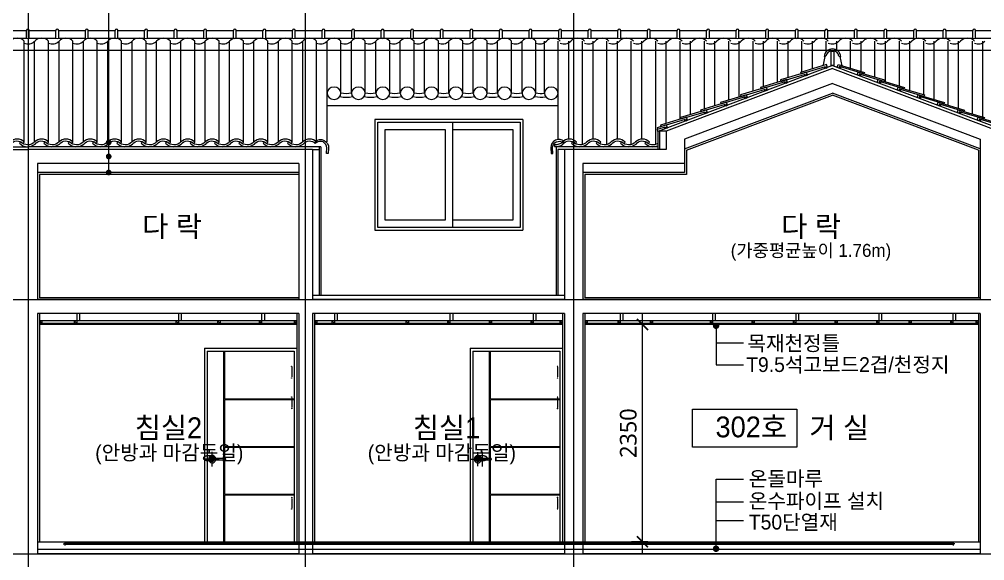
# Model space of a CAD drawing. Extents: x 11416736 to 11582377, y -14295679 to -14163266.
# Drawn here: x 11461668 to 11472114, y -14250826 to -14244967 of the extents above; entities that cross this region are included whole.
import ezdxf
from ezdxf.enums import TextEntityAlignment as Align

# ---------------------------------------------------------------- set-up
doc = ezdxf.new("R2010")
doc.units = 0
doc.header["$LTSCALE"] = 50
doc.header["$MEASUREMENT"] = 0
doc.layers.get('0').update_dxf_attribs({"linetype": 'CONTINUOUS'})
doc.layers.get('DEFPOINTS').update_dxf_attribs({"linetype": 'CONTINUOUS'})
for name, color, linetype in [('! 03 중간선_02', 145, 'CONTINUOUS'), ('! 04 가는선_01', 253, 'CONTINUOUS'), ('! 05 가는선_02', 252, 'CONTINUOUS'), ('! 06 중심선', 11, 'CONTINUOUS'), ('! 12 지시선_안내선', 252, 'CONTINUOUS'), ('! 16 HAT', 251, 'CONTINUOUS'), ('! 22 text 진한선', 7, 'CONTINUOUS'), ('! 24 치수선', 1, 'CONTINUOUS'), ('- 02 내력벽', 2, 'CONTINUOUS'), ('- 04 마감선 01', 125, 'CONTINUOUS'), ('- 08 목재', 44, 'CONTINUOUS'), ('- 09 돌', 85, 'CONTINUOUS'), ('- 10 단열재', 251, 'CONTINUOUS'), ('6', 6, 'CONTINUOUS'), ('el', 9, 'CONTINUOUS')]:
    doc.layers.add(name, color=color, linetype=linetype)
doc.styles.add('굴림', font='Gulim.ttf')
doc.styles.add('맑은 고딕', font='malgun.ttf')
doc.dimstyles.new('120-sub', dxfattribs={"dimscale": 120, "dimtxt": 1.5, "dimasz": 1, "dimexe": 1, "dimexo": 0.625, "dimgap": 0.5, "dimtad": 1, "dimdec": 0, "dimtxsty": '맑은 고딕', "dimblk": 'ARCHTICK', "dimcen": 2.5, "dimdle": 1, "dimclrt": 7, "dimadec": 0, "dimazin": 0, "dimtfac": 1, "dimtdec": 0, "dimtix": 1, "dimtmove": 2, "dimatfit": 3, "dimldrblk": 'DOT', "dimfxl": 0, "dimarcsym": 0})

# ---------------------------------------------------------------- blocks, each defined once
blk = doc.blocks.new('_ARCHTICK')
at = {"color": 0, "linetype": 'ByBlock', "const_width": 0.15}
blk.add_lwpolyline([(-0.5, -0.5), (0.5, 0.5)], dxfattribs=at)
blk = doc.blocks.new('*D96')
at = {"layer": '! 24 치수선', "color": 0, "lineweight": -2}
for p, q in [((11468411, -14250741), (11468411, -14248151)), ((11468470, -14248271), (11468291, -14248271)), ((11468470, -14250621), (11468291, -14250621))]:
    blk.add_line(p, q, dxfattribs=at)
at = {"layer": 'DEFPOINTS', "color": 0}
for p in [(11468411, -14248271), (11468545, -14248271), (11468545, -14250621)]:
    blk.add_point(p, dxfattribs=at)
at = {"layer": '! 24 치수선', "color": 0, "linetype": 'ByBlock', "lineweight": -2, "xscale": 120, "yscale": 120, "zscale": 120}
for p, rotation in [((11468411, -14248271), 90), ((11468411, -14250621), 270)]:
    blk.add_blockref('_ARCHTICK', p, dxfattribs=dict(at, rotation=rotation))
at = {"layer": '! 24 치수선', "color": 7, "ltscale": 30, "insert": (11468258, -14249446), "char_height": 180, "attachment_point": 5, "rotation": 90, "style": '맑은 고딕'}
blk.add_mtext('2350', dxfattribs=at)
blk = doc.blocks.new('_Dot')
at = {"color": 0, "linetype": 'ByBlock', "lineweight": -2}
blk.add_line((-0.5, 0), (-1, 0), dxfattribs=at)
at = {"color": 0, "linetype": 'ByBlock', "const_width": 0.5}
blk.add_lwpolyline([(-0.25, 0, 1), (0.25, 0, 1)], format="xyb", close=True, dxfattribs=at)

msp = doc.modelspace()

# ---------------------------------------------------------------- linework, layer by layer
at = {"layer": '! 03 중간선_02'}
for p, q in [((11464998.4, -14245899.4), (11467499.4, -14245899.4)), ((11465516.7, -14246051), (11465516.7, -14247251)), ((11467116.7, -14246051), (11465516.7, -14246051)), ((11467116.7, -14246051), (11467116.7, -14247251)), ((11465516.7, -14247251), (11467116.7, -14247251))]:
    msp.add_line(p, q, dxfattribs=at)
for centre, radius, start, end in [((11465205.3, -14245548.4), 262.5, 255.06598, 284.93402), ((11465205.3, -14245548.4), 221.9, 255.11552, 284.88448), ((11465468.9, -14245548.4), 262.5, 255.06598, 284.93402), ((11465468.9, -14245548.4), 221.9, 255.11552, 284.88448), ((11465732.6, -14245548.4), 262.5, 255.06598, 284.93402), ((11465732.6, -14245548.4), 221.9, 255.11552, 284.88448), ((11465996.2, -14245548.4), 262.5, 255.06598, 284.93402), ((11465996.2, -14245548.4), 221.9, 255.11552, 284.88448), ((11466259.9, -14245548.4), 262.5, 255.06598, 284.93402), ((11466259.9, -14245548.4), 221.9, 255.11552, 284.88448), ((11466523.6, -14245548.4), 262.5, 255.06598, 284.93402), ((11466523.6, -14245548.4), 221.9, 255.11552, 284.88448), ((11466787.2, -14245548.4), 262.5, 255.06598, 284.93402), ((11466787.2, -14245548.4), 221.9, 255.11552, 284.88448), ((11467050.9, -14245548.4), 262.5, 255.06598, 284.93402), ((11467050.9, -14245548.4), 221.9, 255.11552, 284.88448), ((11467314.5, -14245548.4), 262.5, 255.06598, 280.71774), ((11467314.5, -14245548.4), 221.9, 255.11552, 279.03334)]:
    msp.add_arc(centre, radius, start, end, dxfattribs=at)
at = {"layer": '! 03 중간선_02', "extrusion": (0, 0, -1)}
for centre in [(11465073.4, -14245767.4), (11465337.1, -14245767.4), (11465600.8, -14245767.4), (11465864.4, -14245767.4), (11466128.1, -14245767.4), (11466391.7, -14245767.4), (11466655.4, -14245767.4), (11466919.1, -14245767.4), (11467182.7, -14245767.4), (11467424.4, -14245767.4)]:
    msp.add_ellipse(centre, major_axis=(-75, 0), ratio=0.8918919, dxfattribs=at)
at = {"layer": '! 04 가는선_01'}
for p, q in [((11466356.7, -14246081), (11466356.7, -14247221)), ((11465626.7, -14247141), (11465626.7, -14246161)), ((11466276.7, -14246161), (11466276.7, -14247141))]:
    msp.add_line(p, q, dxfattribs=at)
msp.add_lwpolyline([(11467086.7, -14246081), (11467086.7, -14247221), (11465546.7, -14247221), (11465546.7, -14246081)], close=True, dxfattribs=at)
for points in [[(11465626.7, -14246161), (11466276.7, -14246161)], [(11466356.7, -14246161), (11467006.7, -14246161), (11467006.7, -14247141), (11466356.7, -14247141)], [(11466276.7, -14247141), (11465626.7, -14247141)]]:
    msp.add_lwpolyline(points, dxfattribs=at)
at = {"layer": '! 05 가는선_02'}
for p, q in [((11462293.5, -14248231), (11462293.5, -14248151)), ((11462323.5, -14248231), (11462323.5, -14248151)), ((11463393.5, -14248231), (11463393.5, -14248151)), ((11463423.5, -14248231), (11463423.5, -14248151)), ((11464293.5, -14248231), (11464293.5, -14248151)), ((11464323.5, -14248231), (11464323.5, -14248151)), ((11465081.7, -14248231), (11465081.7, -14248151)), ((11465111.7, -14248231), (11465111.7, -14248151)), ((11466331.7, -14248231), (11466331.7, -14248151)), ((11466361.7, -14248231), (11466361.7, -14248151)), ((11467231.7, -14248231), (11467231.7, -14248151)), ((11467261.7, -14248231), (11467261.7, -14248151)), ((11468172.8, -14248231), (11468172.8, -14248151)), ((11468202.8, -14248231), (11468202.8, -14248151)), ((11469172.8, -14248231), (11469172.8, -14248151)), ((11469202.8, -14248231), (11469202.8, -14248151)), ((11470072.8, -14248231), (11470072.8, -14248151)), ((11470102.8, -14248231), (11470102.8, -14248151)), ((11470972.8, -14248231), (11470972.8, -14248151)), ((11471002.8, -14248231), (11471002.8, -14248151)), ((11471772.8, -14248231), (11471772.8, -14248151)), ((11471802.8, -14248231), (11471802.8, -14248151)), ((11464671.7, -14248231), (11461886.7, -14248231)), ((11467546.7, -14248231), (11464861.7, -14248231)), ((11472046.7, -14248231), (11467786.7, -14248231))]:
    msp.add_line(p, q, dxfattribs=at)
at = {"layer": '! 05 가는선_02', "color": 8}
for p, q in [((11463671.7, -14248527), (11463671.7, -14250621)), ((11463671.7, -14248527), (11464671.7, -14248527)), ((11463701.7, -14248557), (11463701.7, -14250621)), ((11463701.7, -14248557), (11464641.7, -14248557)), ((11463881.7, -14250621), (11463881.7, -14248557)), ((11463891.7, -14249073), (11463891.7, -14248557)), ((11464641.7, -14248557), (11464641.7, -14250621)), ((11464671.7, -14248527), (11464671.7, -14250621)), ((11466546.7, -14248527), (11466546.7, -14250621)), ((11466546.7, -14248527), (11467546.7, -14248527)), ((11466576.7, -14248557), (11466576.7, -14250621)), ((11466576.7, -14248557), (11467516.7, -14248557)), ((11466756.7, -14250621), (11466756.7, -14248557)), ((11466766.7, -14249073), (11466766.7, -14248557)), ((11467516.7, -14248557), (11467516.7, -14250621)), ((11467546.7, -14248527), (11467546.7, -14250621)), ((11464616.6, -14248731.9), (11464616.6, -14248837.6)), ((11467491.6, -14248731.9), (11467491.6, -14248837.6)), ((11463891.7, -14249073), (11464641.7, -14249073)), ((11463891.7, -14249083), (11464641.7, -14249083)), ((11463891.7, -14249589), (11463891.7, -14249083)), ((11464616.6, -14249063.3), (11464616.6, -14249169)), ((11466766.7, -14249073), (11467516.7, -14249073)), ((11466766.7, -14249083), (11467516.7, -14249083)), ((11466766.7, -14249589), (11466766.7, -14249083)), ((11467491.6, -14249063.3), (11467491.6, -14249169)), ((11463755, -14249807), (11463755, -14249647)), ((11463755, -14249802), (11463755, -14249652)), ((11463891.7, -14249589), (11464641.7, -14249589)), ((11463891.7, -14249599), (11464641.7, -14249599)), ((11463891.7, -14250105), (11463891.7, -14249599)), ((11466630, -14249802), (11466630, -14249652)), ((11466680, -14249807), (11466680, -14249647)), ((11466766.7, -14249589), (11467516.7, -14249589)), ((11466766.7, -14249599), (11467516.7, -14249599)), ((11466766.7, -14250105), (11466766.7, -14249599)), ((11463815, -14249727), (11463675, -14249727)), ((11463680, -14249727), (11463830, -14249727)), ((11463739.7, -14249723), (11463739.7, -14249731)), ((11463744.7, -14249718), (11463895.3, -14249718)), ((11463744.7, -14249736), (11463895.3, -14249736)), ((11463900.3, -14249723), (11463900.3, -14249731)), ((11466555, -14249727), (11466705, -14249727)), ((11466740, -14249727), (11466600, -14249727)), ((11466614.7, -14249723), (11466614.7, -14249731)), ((11466619.7, -14249718), (11466770.3, -14249718)), ((11466619.7, -14249736), (11466770.3, -14249736)), ((11466775.3, -14249723), (11466775.3, -14249731)), ((11463891.7, -14250105), (11464641.7, -14250105)), ((11463891.7, -14250115), (11464641.7, -14250115)), ((11463891.7, -14250621), (11463891.7, -14250115)), ((11464616.6, -14250152), (11464616.6, -14250257.7)), ((11466766.7, -14250105), (11467516.7, -14250105)), ((11466766.7, -14250115), (11467516.7, -14250115)), ((11466766.7, -14250621), (11466766.7, -14250115)), ((11467491.6, -14250152), (11467491.6, -14250257.7)), ((11463671.7, -14250621), (11463701.7, -14250621)), ((11463701.7, -14250621), (11464641.7, -14250621)), ((11464641.7, -14250621), (11464671.7, -14250621)), ((11466546.7, -14250621), (11466576.7, -14250621)), ((11466576.7, -14250621), (11467516.7, -14250621)), ((11467516.7, -14250621), (11467546.7, -14250621))]:
    msp.add_line(p, q, dxfattribs=at)
for centre in [(11464616.6, -14248721.9), (11467491.6, -14248721.9), (11464616.6, -14248847.6), (11467491.6, -14248847.6), (11464616.6, -14249053.3), (11467491.6, -14249053.3), (11464616.6, -14249179), (11467491.6, -14249179), (11464616.6, -14250142), (11467491.6, -14250142), (11464616.6, -14250267.7), (11467491.6, -14250267.7)]:
    msp.add_circle(centre, 2, dxfattribs=at)
for centre, radius, start, end in [((11463755, -14249727), 40, 13.00288, 346.99712), ((11463755, -14249727), 25, 21.1002, 338.8998), ((11463744.7, -14249723), 5, 90, 180), ((11463744.7, -14249731), 5, 180, 270), ((11463895.3, -14249723), 5, 0, 90), ((11463895.3, -14249731), 5, 270, 0), ((11466630, -14249727), 40, 13.00288, 346.99712), ((11466630, -14249727), 25, 21.1002, 338.8998), ((11466619.7, -14249723), 5, 90, 180), ((11466619.7, -14249731), 5, 180, 270), ((11466770.3, -14249723), 5, 0, 90), ((11466770.3, -14249731), 5, 270, 0)]:
    msp.add_arc(centre, radius, start, end, dxfattribs=at)
at = {"layer": '! 06 중심선'}
for p, q in [((11461766.7, -14258421), (11461766.7, -14243813.7)), ((11464766.7, -14258421), (11464766.7, -14243813.7)), ((11467666.7, -14258421), (11467666.7, -14243813.7)), ((11445199.1, -14245301), (11477893.4, -14245301)), ((11445199.1, -14248001), (11477893.4, -14248001)), ((11445199.1, -14248001), (11477893.4, -14248001)), ((11445199.1, -14250751), (11477893.4, -14250751))]:
    msp.add_line(p, q, dxfattribs=at)
at = {"layer": '! 12 지시선_안내선'}
for p, q in [((11469207.4, -14248283.8), (11469207.4, -14248708.3)), ((11469207.4, -14248468.6), (11469505.6, -14248468.6)), ((11469207.4, -14248708.3), (11469505.6, -14248708.3)), ((11469207.4, -14250696.6), (11469207.4, -14249942.5)), ((11469207.4, -14249942.5), (11469505.6, -14249942.5)), ((11469207.4, -14250187.3), (11469505.6, -14250187.3)), ((11469207.4, -14250391.3), (11469505.6, -14250391.3))]:
    msp.add_line(p, q, dxfattribs=at)
msp.add_lwpolyline([(11462635.6, -14246638.4), (11462635.6, -14243242.3)], dxfattribs=at)
at = {"layer": '! 12 지시선_안내선', "const_width": 35}
for points in [[(11462622.1, -14246300.1, 1), (11462649.1, -14246300.1, 1)], [(11462622.1, -14246451.6, 1), (11462649.1, -14246451.6, 1)], [(11462622.1, -14246624.9, 1), (11462649.1, -14246624.9, 1)], [(11469189.9, -14248283.8, 1), (11469224.9, -14248283.8, 1)], [(11469189.9, -14250696.6, -1), (11469224.9, -14250696.6, -1)]]:
    msp.add_lwpolyline(points, format="xyb", close=True, dxfattribs=at)
at = {"layer": '! 16 HAT'}
for p, q in [((11462143.9, -14250643.5), (11462178.9, -14250643.5)), ((11462161.4, -14250626), (11462161.4, -14250661)), ((11462161.4, -14250636), (11471772, -14250636)), ((11471772, -14250651), (11462161.4, -14250651)), ((11471789.5, -14250643.5), (11471754.5, -14250643.5)), ((11471772, -14250626), (11471772, -14250661))]:
    msp.add_line(p, q, dxfattribs=at)
for centre in [(11462161.4, -14250643.5), (11471772, -14250643.5)]:
    msp.add_circle(centre, 7.5, dxfattribs=at)
at = {"layer": '- 02 내력벽'}
for p, q in [((11470466.7, -14245501), (11468666.7, -14246179.1)), ((11470466.7, -14245501), (11472266.7, -14246179.1)), ((11470466.7, -14245661.3), (11468866.7, -14246264.1)), ((11470466.7, -14245661.3), (11472066.7, -14246264.1)), ((11472066.7, -14246264.1), (11472066.7, -14248001)), ((11458691.7, -14246376.2), (11461766.7, -14246376.2)), ((11464841.7, -14246376.2), (11461766.7, -14246376.2)), ((11464841.7, -14246376.2), (11464841.7, -14248001)), ((11467566.7, -14246376.2), (11467566.7, -14248001)), ((11468666.7, -14246376.2), (11467566.7, -14246376.2)), ((11461866.7, -14246526.2), (11461866.7, -14248001)), ((11464691.7, -14246526.2), (11461866.7, -14246526.2)), ((11464691.7, -14246526.2), (11464691.7, -14248001)), ((11467766.7, -14246526.2), (11467766.7, -14248001)), ((11468866.7, -14246526.2), (11467766.7, -14246526.2)), ((11464691.7, -14248001), (11461866.7, -14248001)), ((11467566.7, -14248001), (11464841.7, -14248001)), ((11472066.7, -14248001), (11467766.7, -14248001)), ((11464691.7, -14248151), (11461866.7, -14248151)), ((11461866.7, -14248151), (11461866.7, -14250751)), ((11464691.7, -14248151), (11464691.7, -14250751)), ((11467566.7, -14248151), (11464841.7, -14248151)), ((11464841.7, -14248151), (11464841.7, -14250751)), ((11467566.7, -14248151), (11467566.7, -14250751)), ((11472066.7, -14248151), (11467766.7, -14248151)), ((11467766.7, -14248151), (11467766.7, -14250751)), ((11472066.7, -14248151), (11472066.7, -14250751)), ((11464691.7, -14250751), (11461866.7, -14250751)), ((11467566.7, -14250751), (11464841.7, -14250751)), ((11472066.7, -14250751), (11467766.7, -14250751))]:
    msp.add_line(p, q, dxfattribs=at)
at = {"layer": '- 02 내력벽', "ltscale": 30}
for p, q in [((11468666.7, -14246179.1), (11468666.7, -14246376.2)), ((11468866.7, -14246264.1), (11468866.7, -14246526.2))]:
    msp.add_line(p, q, dxfattribs=at)
at = {"layer": '- 04 마감선 01'}
for p, q in [((11470467.3, -14245468.7), (11468576.7, -14246181)), ((11470466, -14245468.7), (11472356.7, -14246181)), ((11468576.7, -14246181), (11468576.7, -14246376.2)), ((11468596.7, -14246179.1), (11468596.7, -14246376.2)), ((11468666.7, -14246179.1), (11468596.7, -14246179.1)), ((11458601.7, -14246346.2), (11461766.7, -14246346.2)), ((11464931.7, -14246346.2), (11461766.7, -14246346.2)), ((11464911.7, -14246346.2), (11464911.7, -14247951)), ((11464931.7, -14246346.2), (11464931.7, -14247951)), ((11467476.7, -14246346.2), (11467476.7, -14247951)), ((11468576.7, -14246346.2), (11467476.7, -14246346.2)), ((11467496.7, -14246376.2), (11467496.7, -14247951)), ((11468886.7, -14246384.8), (11468886.7, -14246646.2)), ((11472046.7, -14246384.8), (11472046.7, -14247981)), ((11468866.7, -14246526.2), (11468866.7, -14246626.2)), ((11464691.7, -14246626.2), (11461866.7, -14246626.2)), ((11468866.7, -14246626.2), (11467766.7, -14246626.2)), ((11461886.7, -14246646.2), (11461886.7, -14247981)), ((11464691.7, -14246646.2), (11461886.7, -14246646.2)), ((11468886.7, -14246646.2), (11467786.7, -14246646.2)), ((11467786.7, -14246646.2), (11467786.7, -14247981)), ((11464691.7, -14247981), (11461886.7, -14247981)), ((11464841.7, -14247951), (11467566.7, -14247951)), ((11472066.7, -14247981), (11467786.7, -14247981)), ((11461886.7, -14248151), (11461886.7, -14250621)), ((11464671.7, -14248151), (11464671.7, -14250621)), ((11464861.7, -14248151), (11464861.7, -14250621)), ((11467546.7, -14248151), (11467546.7, -14250621)), ((11467786.7, -14248151), (11467786.7, -14250621)), ((11472046.7, -14248151), (11472046.7, -14250621)), ((11464671.7, -14248261), (11461886.7, -14248261)), ((11464671.7, -14248271), (11461886.7, -14248271)), ((11467546.7, -14248261), (11464861.7, -14248261)), ((11467546.7, -14248271), (11464861.7, -14248271)), ((11472046.7, -14248261), (11467786.7, -14248261)), ((11472046.7, -14248271), (11467786.7, -14248271)), ((11461866.7, -14250621), (11472066.7, -14250621))]:
    msp.add_line(p, q, dxfattribs=at)
at = {"layer": '- 04 마감선 01', "ltscale": 30}
for p, q in [((11468866.7, -14246370.9), (11470466.7, -14245768.1)), ((11468886.7, -14246384.8), (11470466.7, -14245789.5)), ((11472066.7, -14246370.9), (11470466.7, -14245768.1)), ((11472046.7, -14246384.8), (11470466.7, -14245789.5)), ((11464841.7, -14246376.2), (11464911.7, -14246376.2)), ((11467566.7, -14246376.2), (11467496.7, -14246376.2)), ((11467566.7, -14246376.2), (11467496.7, -14246376.2))]:
    msp.add_line(p, q, dxfattribs=at)
at = {"layer": '- 08 목재'}
for points in [[(11461886.7, -14248231), (11461886.7, -14248261), (11461916.7, -14248261), (11461916.7, -14248231), (11461886.7, -14248231), (11461916.7, -14248261)], [(11462263.5, -14248231), (11462263.5, -14248261), (11462293.5, -14248261), (11462293.5, -14248231), (11462263.5, -14248231), (11462293.5, -14248261)], [(11463363.5, -14248231), (11463363.5, -14248261), (11463393.5, -14248261), (11463393.5, -14248231), (11463363.5, -14248231), (11463393.5, -14248261)], [(11463813.5, -14248231), (11463813.5, -14248261), (11463843.5, -14248261), (11463843.5, -14248231), (11463813.5, -14248231), (11463843.5, -14248261)], [(11464263.5, -14248231), (11464263.5, -14248261), (11464293.5, -14248261), (11464293.5, -14248231), (11464263.5, -14248231), (11464293.5, -14248261)], [(11464641.7, -14248231), (11464641.7, -14248261), (11464671.7, -14248261), (11464671.7, -14248231), (11464641.7, -14248231), (11464671.7, -14248261)], [(11464861.7, -14248231), (11464861.7, -14248261), (11464891.7, -14248261), (11464891.7, -14248231), (11464861.7, -14248231), (11464891.7, -14248261)], [(11465051.7, -14248231), (11465051.7, -14248261), (11465081.7, -14248261), (11465081.7, -14248231), (11465051.7, -14248231), (11465081.7, -14248261)], [(11465851.7, -14248231), (11465851.7, -14248261), (11465881.7, -14248261), (11465881.7, -14248231), (11465851.7, -14248231), (11465881.7, -14248261)], [(11466301.7, -14248231), (11466301.7, -14248261), (11466331.7, -14248261), (11466331.7, -14248231), (11466301.7, -14248231), (11466331.7, -14248261)], [(11466751.7, -14248231), (11466751.7, -14248261), (11466781.7, -14248261), (11466781.7, -14248231), (11466751.7, -14248231), (11466781.7, -14248261)], [(11467201.7, -14248231), (11467201.7, -14248261), (11467231.7, -14248261), (11467231.7, -14248231), (11467201.7, -14248231), (11467231.7, -14248261)], [(11467516.7, -14248231), (11467516.7, -14248261), (11467546.7, -14248261), (11467546.7, -14248231), (11467516.7, -14248231), (11467546.7, -14248261)], [(11467786.7, -14248231), (11467786.7, -14248261), (11467816.7, -14248261), (11467816.7, -14248231), (11467786.7, -14248231), (11467816.7, -14248261)], [(11468142.8, -14248231), (11468142.8, -14248261), (11468172.8, -14248261), (11468172.8, -14248231), (11468142.8, -14248231), (11468172.8, -14248261)], [(11468492.8, -14248231), (11468492.8, -14248261), (11468522.8, -14248261), (11468522.8, -14248231), (11468492.8, -14248231), (11468522.8, -14248261)], [(11469142.8, -14248231), (11469142.8, -14248261), (11469172.8, -14248261), (11469172.8, -14248231), (11469142.8, -14248231), (11469172.8, -14248261)], [(11469592.8, -14248231), (11469592.8, -14248261), (11469622.8, -14248261), (11469622.8, -14248231), (11469592.8, -14248231), (11469622.8, -14248261)], [(11470042.8, -14248231), (11470042.8, -14248261), (11470072.8, -14248261), (11470072.8, -14248231), (11470042.8, -14248231), (11470072.8, -14248261)], [(11470492.8, -14248231), (11470492.8, -14248261), (11470522.8, -14248261), (11470522.8, -14248231), (11470492.8, -14248231), (11470522.8, -14248261)], [(11470942.8, -14248231), (11470942.8, -14248261), (11470972.8, -14248261), (11470972.8, -14248231), (11470942.8, -14248231), (11470972.8, -14248261)], [(11471292.8, -14248231), (11471292.8, -14248261), (11471322.8, -14248261), (11471322.8, -14248231), (11471292.8, -14248231), (11471322.8, -14248261)], [(11471742.8, -14248231), (11471742.8, -14248261), (11471772.8, -14248261), (11471772.8, -14248231), (11471742.8, -14248231), (11471772.8, -14248261)], [(11472016.7, -14248231), (11472016.7, -14248261), (11472046.7, -14248261), (11472046.7, -14248231), (11472016.7, -14248231), (11472046.7, -14248261)]]:
    msp.add_lwpolyline(points, dxfattribs=at)
at = {"layer": '- 09 돌'}
for p, q in [((11470384.7, -14245368.9), (11470367.6, -14245460.7)), ((11470395.7, -14245365.2), (11470376.3, -14245371.6)), ((11470537.3, -14245365.2), (11470556.6, -14245371.6)), ((11470548.3, -14245368.9), (11470567.1, -14245470.3)), ((11468576.7, -14246181), (11468574, -14246155.9)), ((11467460.1, -14246325.6), (11467458, -14246345.5))]:
    msp.add_line(p, q, dxfattribs=at)
for points in [[(11470481.7, -14245468.7), (11470451.7, -14245468.7), (11470451.7, -14245312.4), (11470481.7, -14245312.4)], [(11470413.9, -14245488.8), (11470403.5, -14245457.4), (11470120.4, -14245541.7), (11470125.6, -14245557.2), (11470391.4, -14245478.1), (11470397.1, -14245495.2)], [(11470519.4, -14245488.8), (11470529.9, -14245457.4), (11470813, -14245541.7), (11470807.8, -14245557.2), (11470542, -14245478.1), (11470536.3, -14245495.2)], [(11470197.6, -14245570.3), (11470187.1, -14245538.9), (11469904.1, -14245623.2), (11469909.2, -14245638.7), (11470175.1, -14245559.6), (11470180.8, -14245576.7)], [(11470735.8, -14245570.3), (11470746.2, -14245538.9), (11471029.3, -14245623.2), (11471024.1, -14245638.7), (11470758.3, -14245559.6), (11470752.6, -14245576.7)], [(11469765, -14245733.3), (11469754.5, -14245701.9), (11469471.4, -14245786.2), (11469476.6, -14245801.7), (11469742.4, -14245722.5), (11469748.1, -14245739.6)], [(11469981.3, -14245651.8), (11469970.8, -14245620.4), (11469687.8, -14245704.7), (11469692.9, -14245720.2), (11469958.7, -14245641.1), (11469964.4, -14245658.1)], [(11470952.1, -14245651.8), (11470962.5, -14245620.4), (11471245.6, -14245704.7), (11471240.4, -14245720.2), (11470974.6, -14245641.1), (11470968.9, -14245658.1)], [(11471168.4, -14245733.3), (11471178.9, -14245701.9), (11471461.9, -14245786.2), (11471456.8, -14245801.7), (11471190.9, -14245722.5), (11471185.2, -14245739.6)], [(11469548.7, -14245814.8), (11469538.2, -14245783.4), (11469255.1, -14245867.7), (11469260.3, -14245883.2), (11469526.1, -14245804), (11469531.8, -14245821.1)], [(11471384.7, -14245814.8), (11471395.2, -14245783.4), (11471678.2, -14245867.7), (11471673.1, -14245883.2), (11471407.2, -14245804), (11471401.6, -14245821.1)], [(11469332.4, -14245896.3), (11469321.9, -14245864.9), (11469038.8, -14245949.1), (11469044, -14245964.7), (11469309.8, -14245885.5), (11469315.5, -14245902.6)], [(11471601, -14245896.3), (11471611.5, -14245864.9), (11471894.6, -14245949.1), (11471889.4, -14245964.7), (11471623.6, -14245885.5), (11471617.9, -14245902.6)], [(11469116, -14245977.8), (11469105.6, -14245946.3), (11468822.5, -14246030.6), (11468827.7, -14246046.2), (11469093.5, -14245967), (11469099.2, -14245984.1)], [(11471817.3, -14245977.8), (11471827.8, -14245946.3), (11472110.9, -14246030.6), (11472105.7, -14246046.2), (11471839.9, -14245967), (11471834.2, -14245984.1)], [(11468683.4, -14246140.7), (11468672.9, -14246109.3), (11468568.8, -14246140.3), (11468574, -14246155.9), (11468660.9, -14246130), (11468666.6, -14246147.1)], [(11468899.7, -14246059.3), (11468889.3, -14246027.8), (11468606.2, -14246112.1), (11468611.4, -14246127.7), (11468877.2, -14246048.5), (11468882.9, -14246065.6)], [(11472033.6, -14246059.3), (11472044.1, -14246027.8), (11472327.2, -14246112.1), (11472322, -14246127.7), (11472056.2, -14246048.5), (11472050.5, -14246065.6)]]:
    msp.add_lwpolyline(points, close=True, dxfattribs=at)
for points in [[(11470377, -14245482.4), (11470383, -14245500.5), (11470391.4, -14245478.1)], [(11470556.4, -14245482.4), (11470550.3, -14245500.5), (11470542, -14245478.1)], [(11470160.7, -14245563.9), (11470166.7, -14245581.9), (11470175.1, -14245559.6)], [(11470772.7, -14245563.9), (11470766.7, -14245581.9), (11470758.3, -14245559.6)], [(11469944.4, -14245645.4), (11469950.4, -14245663.4), (11469958.7, -14245641.1)], [(11470989, -14245645.4), (11470983, -14245663.4), (11470974.6, -14245641.1)], [(11469511.8, -14245808.4), (11469517.8, -14245826.4), (11469526.1, -14245804)], [(11469728.1, -14245726.9), (11469734.1, -14245744.9), (11469742.4, -14245722.5)], [(11471205.3, -14245726.9), (11471199.3, -14245744.9), (11471190.9, -14245722.5)], [(11471421.6, -14245808.4), (11471415.6, -14245826.4), (11471407.2, -14245804)], [(11469295.4, -14245889.9), (11469301.5, -14245907.9), (11469309.8, -14245885.5)], [(11471637.9, -14245889.9), (11471631.9, -14245907.9), (11471623.6, -14245885.5)], [(11469079.1, -14245971.3), (11469085.1, -14245989.4), (11469093.5, -14245967)], [(11471854.2, -14245971.3), (11471848.2, -14245989.4), (11471839.9, -14245967)], [(11468862.8, -14246052.8), (11468868.8, -14246070.9), (11468877.2, -14246048.5)], [(11472070.6, -14246052.8), (11472064.5, -14246070.9), (11472056.2, -14246048.5)], [(11468646.5, -14246134.3), (11468652.5, -14246152.4), (11468660.9, -14246130)]]:
    msp.add_lwpolyline(points, dxfattribs=at)
for points in [[(11461720.8, -14246296.6, 0.425866), (11461570.8, -14246295.1, -0.425866), (11461420.8, -14246293.5), (11461406.3, -14246307.2, 0.3988789), (11461575.6, -14246317.3, -0.4560492), (11461706.3, -14246310.3)], [(11461984.5, -14246296.6, 0.425866), (11461834.5, -14246295.1, -0.425866), (11461684.5, -14246293.5), (11461669.9, -14246307.2, 0.3988789), (11461839.2, -14246317.3, -0.4560492), (11461969.9, -14246310.3)], [(11462248.2, -14246296.6, 0.425866), (11462098.2, -14246295.1, -0.425866), (11461948.2, -14246293.5), (11461933.6, -14246307.2, 0.3988789), (11462102.9, -14246317.3, -0.4560492), (11462233.6, -14246310.3)], [(11462511.8, -14246296.6, 0.425866), (11462361.8, -14246295.1, -0.425866), (11462211.8, -14246293.5), (11462197.3, -14246307.2, 0.3988789), (11462366.6, -14246317.3, -0.4560492), (11462497.3, -14246310.3)], [(11462775.5, -14246296.6, 0.425866), (11462625.5, -14246295.1, -0.425866), (11462475.5, -14246293.5), (11462460.9, -14246307.2, 0.3988789), (11462630.2, -14246317.3, -0.4560492), (11462760.9, -14246310.3)], [(11463039.2, -14246296.6, 0.425866), (11462889.2, -14246295.1, -0.425866), (11462739.2, -14246293.5), (11462724.6, -14246307.2, 0.3988789), (11462893.9, -14246317.3, -0.4560492), (11463024.6, -14246310.3)], [(11463302.8, -14246296.6, 0.425866), (11463152.8, -14246295.1, -0.425866), (11463002.8, -14246293.5), (11462988.2, -14246307.2, 0.3988789), (11463157.5, -14246317.3, -0.4560492), (11463288.2, -14246310.3)], [(11463566.5, -14246296.6, 0.425866), (11463416.5, -14246295.1, -0.425866), (11463266.5, -14246293.5), (11463251.9, -14246307.2, 0.3988789), (11463421.2, -14246317.3, -0.4560492), (11463551.9, -14246310.3)], [(11463830.1, -14246296.6, 0.425866), (11463680.1, -14246295.1, -0.425866), (11463530.1, -14246293.5), (11463515.6, -14246307.2, 0.3988789), (11463684.9, -14246317.3, -0.4560492), (11463815.6, -14246310.3)], [(11464093.8, -14246296.6, 0.425866), (11463943.8, -14246295.1, -0.425866), (11463793.8, -14246293.5), (11463779.2, -14246307.2, 0.3988789), (11463948.5, -14246317.3, -0.4560492), (11464079.2, -14246310.3)], [(11464357.5, -14246296.6, 0.425866), (11464207.5, -14246295.1, -0.425866), (11464057.5, -14246293.5), (11464042.9, -14246307.2, 0.3988789), (11464212.2, -14246317.3, -0.4560492), (11464342.9, -14246310.3)], [(11464621.1, -14246296.6, 0.425866), (11464471.1, -14246295.1, -0.425866), (11464321.1, -14246293.5), (11464306.5, -14246307.2, 0.3988789), (11464475.8, -14246317.3, -0.4560492), (11464606.5, -14246310.3)], [(11464884.8, -14246296.6, 0.425866), (11464734.8, -14246295.1, -0.425866), (11464584.8, -14246293.5), (11464570.2, -14246307.2, 0.3988789), (11464739.5, -14246317.3, -0.4560492), (11464870.2, -14246310.3)], [(11464868.9, -14246288.5, -0.6447257), (11465014.9, -14246360.9), (11465011.5, -14246420.8), (11464991.5, -14246419.6), (11464995, -14246359.7, 0.650744), (11464880.5, -14246304.8)], [(11467565.4, -14246287.5, 0.6447257), (11467419.4, -14246359.8), (11467422.8, -14246419.7), (11467442.8, -14246418.6), (11467439.3, -14246358.7, -0.650744), (11467553.8, -14246303.8)], [(11467959.2, -14246296.6, 0.425866), (11467809.2, -14246295.1, -0.425866), (11467659.2, -14246293.5), (11467644.7, -14246307.2, 0.3988789), (11467814, -14246317.3, -0.4560492), (11467944.7, -14246310.3)], [(11468222.9, -14246296.6, 0.425866), (11468072.9, -14246295.1, -0.425866), (11467922.9, -14246293.5), (11467908.3, -14246307.2, 0.3988789), (11468077.6, -14246317.3, -0.4560492), (11468208.3, -14246310.3)], [(11468486.6, -14246296.6, 0.425866), (11468336.6, -14246295.1, -0.425866), (11468186.6, -14246293.5), (11468172, -14246307.2, 0.3988789), (11468341.3, -14246317.3, -0.4560492), (11468472, -14246310.3)]]:
    msp.add_lwpolyline(points, format="xyb", close=True, dxfattribs=at)
for points in [[(11467458, -14246345.5, 0.203994), (11467550.3, -14246317.3, -0.4560492), (11467681, -14246310.3), (11467695.6, -14246296.6, 0.425866), (11467545.6, -14246295.1, -0.2295682), (11467460.1, -14246325.6, -0.2295682)], [(11468576.7, -14246313, -0.34385), (11468450.2, -14246293.5), (11468435.7, -14246307.2, 0.3219266), (11468576.7, -14246335.1, 0.3219266)]]:
    msp.add_lwpolyline(points, format="xyb", dxfattribs=at)
for centre, radius, start, end in [((11470466.5, -14245379.1), 90.5, 4.77562, 175.22438), ((11470466.5, -14245378.7), 72.1, 10.73523, 169.26477)]:
    msp.add_arc(centre, radius, start, end, dxfattribs=at)
at = {"layer": '- 10 단열재'}
msp.add_line((11461866.7, -14250701), (11472066.7, -14250701), dxfattribs=at)
at = {"layer": '6', "ltscale": 30}
msp.add_lwpolyline([(11468952, -14249185), (11470081.8, -14249185), (11470081.8, -14249598.7), (11468952, -14249598.7)], close=True, dxfattribs=at)
at = {"layer": 'el', "color": 8}
for p, q in [((11461454.4, -14245088.7), (11461744.5, -14245088.7)), ((11461454.4, -14245171.6), (11461744.5, -14245171.6)), ((11461744.5, -14245171.6), (11461744.5, -14245088.7)), ((11461774.5, -14245088.7), (11462064.5, -14245088.7)), ((11461774.5, -14245171.6), (11461774.5, -14245088.7)), ((11461774.5, -14245171.6), (11462064.5, -14245171.6)), ((11462064.5, -14245171.6), (11462064.5, -14245088.7)), ((11462094.5, -14245088.7), (11462384.5, -14245088.7)), ((11462094.5, -14245171.6), (11462094.5, -14245088.7)), ((11462094.5, -14245171.6), (11462384.5, -14245171.6)), ((11462384.5, -14245171.6), (11462384.5, -14245088.7)), ((11462414.5, -14245171.6), (11462414.5, -14245088.7)), ((11462414.5, -14245088.7), (11462704.6, -14245088.7)), ((11462414.5, -14245171.6), (11462704.6, -14245171.6)), ((11462704.6, -14245171.6), (11462704.6, -14245088.7)), ((11462734.6, -14245088.7), (11463024.6, -14245088.7)), ((11462734.6, -14245171.6), (11462734.6, -14245088.7)), ((11462734.6, -14245171.6), (11463024.6, -14245171.6)), ((11463024.6, -14245171.6), (11463024.6, -14245088.7)), ((11463054.6, -14245088.7), (11463344.7, -14245088.7)), ((11463054.6, -14245171.6), (11463054.6, -14245088.7)), ((11463054.6, -14245171.6), (11463344.7, -14245171.6)), ((11463344.7, -14245171.6), (11463344.7, -14245088.7)), ((11463374.7, -14245088.7), (11463664.7, -14245088.7)), ((11463374.7, -14245171.6), (11463374.7, -14245088.7)), ((11463374.7, -14245171.6), (11463664.7, -14245171.6)), ((11463664.7, -14245171.6), (11463664.7, -14245088.7)), ((11463694.7, -14245088.7), (11463984.7, -14245088.7)), ((11463694.7, -14245171.6), (11463694.7, -14245088.7)), ((11463694.7, -14245171.6), (11463984.7, -14245171.6)), ((11463984.7, -14245171.6), (11463984.7, -14245088.7)), ((11464014.7, -14245088.7), (11464304.8, -14245088.7)), ((11464014.7, -14245171.6), (11464014.7, -14245088.7)), ((11464014.7, -14245171.6), (11464304.8, -14245171.6)), ((11464304.8, -14245171.6), (11464304.8, -14245088.7)), ((11464334.8, -14245171.6), (11464334.8, -14245088.7)), ((11464334.8, -14245088.7), (11464624.8, -14245088.7)), ((11464334.8, -14245171.6), (11464624.8, -14245171.6)), ((11464624.8, -14245171.6), (11464624.8, -14245088.7)), ((11464654.8, -14245088.7), (11464944.9, -14245088.7)), ((11464654.8, -14245171.6), (11464654.8, -14245088.7)), ((11464654.8, -14245171.6), (11464944.9, -14245171.6)), ((11464944.9, -14245171.6), (11464944.9, -14245088.7)), ((11464974.9, -14245088.7), (11465264.9, -14245088.7)), ((11464974.9, -14245171.6), (11464974.9, -14245088.7)), ((11464974.9, -14245171.6), (11465264.9, -14245171.6)), ((11465264.9, -14245171.6), (11465264.9, -14245088.7)), ((11465294.9, -14245088.7), (11465584.9, -14245088.7)), ((11465294.9, -14245171.6), (11465294.9, -14245088.7)), ((11465294.9, -14245171.6), (11465584.9, -14245171.6)), ((11465584.9, -14245171.6), (11465584.9, -14245088.7)), ((11465614.9, -14245088.7), (11465905, -14245088.7)), ((11465614.9, -14245171.6), (11465614.9, -14245088.7)), ((11465614.9, -14245171.6), (11465905, -14245171.6)), ((11465905, -14245171.6), (11465905, -14245088.7)), ((11465935, -14245088.7), (11466225, -14245088.7)), ((11465935, -14245171.6), (11465935, -14245088.7)), ((11465935, -14245171.6), (11466225, -14245171.6)), ((11466225, -14245171.6), (11466225, -14245088.7)), ((11466255, -14245171.6), (11466255, -14245088.7)), ((11466255, -14245088.7), (11466545.1, -14245088.7)), ((11466255, -14245171.6), (11466545.1, -14245171.6)), ((11466545.1, -14245171.6), (11466545.1, -14245088.7)), ((11466575.1, -14245088.7), (11466865.1, -14245088.7)), ((11466575.1, -14245171.6), (11466575.1, -14245088.7)), ((11466575.1, -14245171.6), (11466865.1, -14245171.6)), ((11466865.1, -14245171.6), (11466865.1, -14245088.7)), ((11466895.1, -14245088.7), (11467185.1, -14245088.7)), ((11466895.1, -14245171.6), (11466895.1, -14245088.7)), ((11466895.1, -14245171.6), (11467185.1, -14245171.6)), ((11467185.1, -14245171.6), (11467185.1, -14245088.7)), ((11467215.1, -14245088.7), (11467505.2, -14245088.7)), ((11467215.1, -14245171.6), (11467215.1, -14245088.7)), ((11467215.1, -14245171.6), (11467505.2, -14245171.6)), ((11467505.2, -14245171.6), (11467505.2, -14245088.7)), ((11467535.2, -14245088.7), (11467825.2, -14245088.7)), ((11467535.2, -14245171.6), (11467535.2, -14245088.7)), ((11467535.2, -14245171.6), (11467825.2, -14245171.6)), ((11467825.2, -14245171.6), (11467825.2, -14245088.7)), ((11467855.2, -14245088.7), (11468145.3, -14245088.7)), ((11467855.2, -14245171.6), (11467855.2, -14245088.7)), ((11467855.2, -14245171.6), (11468145.3, -14245171.6)), ((11468145.3, -14245171.6), (11468145.3, -14245088.7)), ((11468175.3, -14245171.6), (11468175.3, -14245088.7)), ((11468175.3, -14245088.7), (11468465.3, -14245088.7)), ((11468175.3, -14245171.6), (11468465.3, -14245171.6)), ((11468465.3, -14245171.6), (11468465.3, -14245088.7)), ((11468495.3, -14245088.7), (11468785.3, -14245088.7)), ((11468495.3, -14245171.6), (11468495.3, -14245088.7)), ((11468495.3, -14245171.6), (11468785.3, -14245171.6)), ((11468785.3, -14245171.6), (11468785.3, -14245088.7)), ((11468815.3, -14245088.7), (11469105.4, -14245088.7)), ((11468815.3, -14245171.6), (11468815.3, -14245088.7)), ((11468815.3, -14245171.6), (11469105.4, -14245171.6)), ((11469105.4, -14245171.6), (11469105.4, -14245088.7)), ((11469135.4, -14245088.7), (11469425.4, -14245088.7)), ((11469135.4, -14245171.6), (11469135.4, -14245088.7)), ((11469135.4, -14245171.6), (11469425.4, -14245171.6)), ((11469425.4, -14245171.6), (11469425.4, -14245088.7)), ((11469455.4, -14245088.7), (11469745.5, -14245088.7)), ((11469455.4, -14245171.6), (11469455.4, -14245088.7)), ((11469455.4, -14245171.6), (11469745.5, -14245171.6)), ((11469745.5, -14245171.6), (11469745.5, -14245088.7)), ((11469775.5, -14245088.7), (11470065.5, -14245088.7)), ((11469775.5, -14245171.6), (11469775.5, -14245088.7)), ((11469775.5, -14245171.6), (11470065.5, -14245171.6)), ((11470065.5, -14245171.6), (11470065.5, -14245088.7)), ((11470095.5, -14245171.6), (11470095.5, -14245088.7)), ((11470095.5, -14245088.7), (11470385.6, -14245088.7)), ((11470095.5, -14245171.6), (11470385.6, -14245171.6)), ((11470385.6, -14245171.6), (11470385.6, -14245088.7)), ((11470415.6, -14245088.7), (11470705.6, -14245088.7)), ((11470415.6, -14245171.6), (11470415.6, -14245088.7)), ((11470415.6, -14245171.6), (11470705.6, -14245171.6)), ((11470705.6, -14245171.6), (11470705.6, -14245088.7)), ((11470735.6, -14245088.7), (11471025.6, -14245088.7)), ((11470735.6, -14245171.6), (11470735.6, -14245088.7)), ((11470735.6, -14245171.6), (11471025.6, -14245171.6)), ((11471025.6, -14245171.6), (11471025.6, -14245088.7)), ((11471055.6, -14245088.7), (11471345.7, -14245088.7)), ((11471055.6, -14245171.6), (11471055.6, -14245088.7)), ((11471055.6, -14245171.6), (11471345.7, -14245171.6)), ((11471345.7, -14245171.6), (11471345.7, -14245088.7)), ((11471375.7, -14245088.7), (11471665.7, -14245088.7)), ((11471375.7, -14245171.6), (11471375.7, -14245088.7)), ((11471375.7, -14245171.6), (11471665.7, -14245171.6)), ((11471665.7, -14245171.6), (11471665.7, -14245088.7)), ((11471695.7, -14245088.7), (11471985.8, -14245088.7)), ((11471695.7, -14245171.6), (11471695.7, -14245088.7)), ((11471695.7, -14245171.6), (11471985.8, -14245171.6)), ((11471985.8, -14245171.6), (11471985.8, -14245088.7)), ((11472015.8, -14245171.6), (11472015.8, -14245088.7)), ((11472015.8, -14245088.7), (11472305.8, -14245088.7)), ((11472015.8, -14245171.6), (11472305.8, -14245171.6)), ((11461720.8, -14246296.6), (11461720.8, -14245204.3)), ((11461834.5, -14246295.1), (11461834.5, -14245202.8)), ((11461984.5, -14246296.6), (11461984.5, -14245204.3)), ((11461984.5, -14246296.6), (11461984.5, -14245204.3)), ((11462098.2, -14246295.1), (11462098.2, -14245202.8)), ((11462248.2, -14246296.6), (11462248.2, -14245204.3)), ((11462361.8, -14246295.1), (11462361.8, -14245202.8)), ((11462511.8, -14246296.6), (11462511.8, -14245204.3)), ((11462625.5, -14246295.1), (11462625.5, -14245202.8)), ((11462775.5, -14246296.6), (11462775.5, -14245204.3)), ((11462889.2, -14246295.1), (11462889.2, -14245202.8)), ((11463039.2, -14246296.6), (11463039.2, -14245204.3)), ((11463152.8, -14246295.1), (11463152.8, -14245202.8)), ((11463302.8, -14246296.6), (11463302.8, -14245204.3)), ((11463416.5, -14246295.1), (11463416.5, -14245202.8)), ((11463566.5, -14246296.6), (11463566.5, -14245204.3)), ((11463680.1, -14246295.1), (11463680.1, -14245202.8)), ((11463830.1, -14246296.6), (11463830.1, -14245204.3)), ((11463943.8, -14246295.1), (11463943.8, -14245202.8)), ((11464093.8, -14246296.6), (11464093.8, -14245204.3)), ((11464207.5, -14246295.1), (11464207.5, -14245202.8)), ((11464357.5, -14246296.6), (11464357.5, -14245204.3)), ((11464471.1, -14246295.1), (11464471.1, -14245202.8)), ((11464621.1, -14246296.6), (11464621.1, -14245204.3)), ((11464734.8, -14246295.1), (11464734.8, -14245202.8)), ((11464884.8, -14246296.6), (11464884.8, -14245204.3)), ((11464884.8, -14246296.6), (11464884.8, -14245204.3)), ((11464998.4, -14246295.1), (11464998.4, -14245202.8)), ((11465148.4, -14245762.9), (11465148.4, -14245204.3)), ((11465262.1, -14245762.9), (11465262.1, -14245202.8)), ((11465412.1, -14245762.9), (11465412.1, -14245204.3)), ((11465525.8, -14245762.9), (11465525.8, -14245202.8)), ((11465675.8, -14245762.9), (11465675.8, -14245204.3)), ((11465789.4, -14245762.9), (11465789.4, -14245202.8)), ((11465939.4, -14245762.9), (11465939.4, -14245204.3)), ((11466053.1, -14245762.9), (11466053.1, -14245202.8)), ((11466203.1, -14245762.9), (11466203.1, -14245204.3)), ((11466316.7, -14245762.9), (11466316.7, -14245202.8)), ((11466466.7, -14245762.9), (11466466.7, -14245204.3)), ((11466580.4, -14245762.9), (11466580.4, -14245202.8)), ((11466730.4, -14245762.9), (11466730.4, -14245204.3)), ((11466844.1, -14245762.9), (11466844.1, -14245202.8)), ((11466994.1, -14245762.9), (11466994.1, -14245204.3)), ((11467107.7, -14245762.9), (11467107.7, -14245202.8)), ((11467257.7, -14245762.9), (11467257.7, -14245204.3)), ((11467349.4, -14245762.9), (11467349.4, -14245204.3)), ((11467499.4, -14246267.8), (11467499.4, -14245202.8)), ((11467613, -14246264.1), (11467613, -14245204.3)), ((11467763, -14246322.4), (11467763, -14245202.8)), ((11467876.7, -14246264.1), (11467876.7, -14245204.3)), ((11468026.7, -14246322.4), (11468026.7, -14245202.8)), ((11468140.4, -14246264.1), (11468140.4, -14245204.3)), ((11468290.4, -14246322.4), (11468290.4, -14245202.8)), ((11468404, -14246264.1), (11468404, -14245204.3)), ((11468554, -14246322.4), (11468554, -14245202.8)), ((11468667.7, -14246093.8), (11468667.7, -14245204.3)), ((11468817.7, -14246049.1), (11468817.7, -14245202.8)), ((11468931.3, -14245998.2), (11468931.3, -14245204.3)), ((11469081.3, -14245936.5), (11469081.3, -14245202.8)), ((11469195, -14245902.6), (11469195, -14245204.3)), ((11469345, -14245840.9), (11469345, -14245202.8)), ((11469458.7, -14245807), (11469458.7, -14245204.3)), ((11469608.7, -14245745.3), (11469608.7, -14245202.8)), ((11469722.3, -14245694.4), (11469722.3, -14245204.3)), ((11469872.3, -14245649.7), (11469872.3, -14245202.8)), ((11469986, -14245598.8), (11469986, -14245204.3)), ((11470136, -14245537), (11470136, -14245202.8)), ((11470249.6, -14245503.2), (11470249.6, -14245204.3)), ((11470399.6, -14245318.2), (11470399.6, -14245202.8)), ((11470513.3, -14245301.7), (11470513.3, -14245204.3)), ((11470663.3, -14245497.1), (11470663.3, -14245202.8)), ((11470777, -14245531), (11470777, -14245204.3)), ((11470927, -14245592.7), (11470927, -14245202.8)), ((11471040.6, -14245643.6), (11471040.6, -14245204.3)), ((11471190.6, -14245688.3), (11471190.6, -14245202.8)), ((11471304.3, -14245739.2), (11471304.3, -14245204.3)), ((11471454.3, -14245783.9), (11471454.3, -14245202.8)), ((11471567.9, -14245834.8), (11471567.9, -14245204.3)), ((11471717.9, -14245896.6), (11471717.9, -14245202.8)), ((11471831.6, -14245930.4), (11471831.6, -14245204.3)), ((11471981.6, -14245992.1), (11471981.6, -14245202.8)), ((11472095.3, -14246043.1), (11472095.3, -14245204.3))]:
    msp.add_line(p, q, dxfattribs=at)
for centre, radius, start, end in [((11461759.5, -14245088.7), 15, 0, 180), ((11462079.5, -14245088.7), 15, 0, 180), ((11462399.5, -14245088.7), 15, 0, 180), ((11462719.6, -14245088.7), 15, 0, 180), ((11463039.6, -14245088.7), 15, 0, 180), ((11463359.7, -14245088.7), 15, 0, 180), ((11463679.7, -14245088.7), 15, 0, 180), ((11463999.7, -14245088.7), 15, 0, 180), ((11464319.8, -14245088.7), 15, 0, 180), ((11464639.8, -14245088.7), 15, 0, 180), ((11464959.9, -14245088.7), 15, 0, 180), ((11465279.9, -14245088.7), 15, 0, 180), ((11465599.9, -14245088.7), 15, 0, 180), ((11465920, -14245088.7), 15, 0, 180), ((11466240, -14245088.7), 15, 0, 180), ((11466560.1, -14245088.7), 15, 0, 180), ((11466880.1, -14245088.7), 15, 0, 180), ((11467200.1, -14245088.7), 15, 0, 180), ((11467520.2, -14245088.7), 15, 0, 180), ((11467840.2, -14245088.7), 15, 0, 180), ((11468160.3, -14245088.7), 15, 0, 180), ((11468480.3, -14245088.7), 15, 0, 180), ((11468800.3, -14245088.7), 15, 0, 180), ((11469120.4, -14245088.7), 15, 0, 180), ((11469440.4, -14245088.7), 15, 0, 180), ((11469760.5, -14245088.7), 15, 0, 180), ((11470080.5, -14245088.7), 15, 0, 180), ((11470400.6, -14245088.7), 15, 0, 180), ((11470720.6, -14245088.7), 15, 0, 180), ((11471040.6, -14245088.7), 15, 0, 180), ((11471360.7, -14245088.7), 15, 0, 180), ((11471680.7, -14245088.7), 15, 0, 180), ((11472000.8, -14245088.7), 15, 0, 180), ((11461645.1, -14245275.6), 104, 43.26974, 135.53977), ((11461759.5, -14245139.7), 35.2, 244.80106, 295.19894), ((11461908.8, -14245275.6), 104, 43.26974, 135.53977), ((11462079.5, -14245139.7), 35.2, 244.80106, 295.19894), ((11462172.4, -14245275.6), 104, 43.26974, 135.53977), ((11462436.1, -14245275.6), 104, 43.26974, 135.53977), ((11462399.5, -14245139.7), 35.2, 244.80106, 295.19894), ((11462699.7, -14245275.6), 104, 43.26974, 135.53977), ((11462719.6, -14245139.7), 35.2, 244.80106, 295.19894), ((11462963.4, -14245275.6), 104, 43.26974, 135.53977), ((11463039.6, -14245139.7), 35.2, 244.80106, 295.19894), ((11463227.1, -14245275.6), 104, 43.26974, 135.53977), ((11463359.7, -14245139.7), 35.2, 244.80106, 295.19894), ((11463490.7, -14245275.6), 104, 43.26974, 135.53977), ((11463679.7, -14245139.7), 35.2, 244.80106, 295.19894), ((11463754.4, -14245275.6), 104, 43.26974, 135.53977), ((11464018, -14245275.6), 104, 43.26974, 135.53977), ((11463999.7, -14245139.7), 35.2, 244.80106, 295.19894), ((11464281.7, -14245275.6), 104, 43.26974, 135.53977), ((11464319.8, -14245139.7), 35.2, 244.80106, 295.19894), ((11464545.4, -14245275.6), 104, 43.26974, 135.53977), ((11464639.8, -14245139.7), 35.2, 244.80106, 295.19894), ((11464809, -14245275.6), 104, 43.26974, 135.53977), ((11464959.9, -14245139.7), 35.2, 244.80106, 295.19894), ((11465072.7, -14245275.6), 104, 43.26974, 135.53977), ((11465336.3, -14245275.6), 104, 43.26974, 135.53977), ((11465279.9, -14245139.7), 35.2, 244.80106, 295.19894), ((11465600, -14245275.6), 104, 43.26974, 135.53977), ((11465599.9, -14245139.7), 35.2, 244.80106, 295.19894), ((11465863.7, -14245275.6), 104, 43.26974, 135.53977), ((11465920, -14245139.7), 35.2, 244.80106, 295.19894), ((11466127.3, -14245275.6), 104, 43.26974, 135.53977), ((11466240, -14245139.7), 35.2, 244.80106, 295.19894), ((11466391, -14245275.6), 104, 43.26974, 135.53977), ((11466560.1, -14245139.7), 35.2, 244.80106, 295.19894), ((11466654.6, -14245275.6), 104, 43.26974, 135.53977), ((11466918.3, -14245275.6), 104, 43.26974, 135.53977), ((11466880.1, -14245139.7), 35.2, 244.80106, 295.19894), ((11467182, -14245275.6), 104, 43.26974, 135.53977), ((11467200.1, -14245139.7), 35.2, 244.80106, 295.19894), ((11467445.6, -14245275.6), 104, 43.26974, 135.53977), ((11467520.2, -14245139.7), 35.2, 244.80106, 295.19894), ((11467709.3, -14245275.6), 104, 43.26974, 135.53977), ((11467840.2, -14245139.7), 35.2, 244.80106, 295.19894), ((11467972.9, -14245275.6), 104, 43.26974, 135.53977), ((11468160.3, -14245139.7), 35.2, 244.80106, 295.19894), ((11468236.6, -14245275.6), 104, 43.26974, 135.53977), ((11468500.3, -14245275.6), 104, 43.26974, 135.53977), ((11468480.3, -14245139.7), 35.2, 244.80106, 295.19894), ((11468763.9, -14245275.6), 104, 43.26974, 135.53977), ((11468800.3, -14245139.7), 35.2, 244.80106, 295.19894), ((11469027.6, -14245275.6), 104, 43.26974, 135.53977), ((11469120.4, -14245139.7), 35.2, 244.80106, 295.19894), ((11469291.2, -14245275.6), 104, 43.26974, 135.53977), ((11469440.4, -14245139.7), 35.2, 244.80106, 295.19894), ((11469554.9, -14245275.6), 104, 43.26974, 135.53977), ((11469818.6, -14245275.6), 104, 43.26974, 135.53977), ((11469760.5, -14245139.7), 35.2, 244.80106, 295.19894), ((11470082.2, -14245275.6), 104, 43.26974, 135.53977), ((11470080.5, -14245139.7), 35.2, 244.80106, 295.19894), ((11470345.9, -14245275.6), 104, 43.26974, 135.53977), ((11470400.6, -14245139.7), 35.2, 244.80106, 295.19894), ((11470609.5, -14245275.6), 104, 43.26974, 135.53977), ((11470720.6, -14245139.7), 35.2, 244.80106, 295.19894), ((11470873.2, -14245275.6), 104, 43.26974, 135.53977), ((11471040.6, -14245139.7), 35.2, 244.80106, 295.19894), ((11471136.9, -14245275.6), 104, 43.26974, 135.53977), ((11471400.5, -14245275.6), 104, 43.26974, 135.53977), ((11471360.7, -14245139.7), 35.2, 244.80106, 295.19894), ((11471664.2, -14245275.6), 104, 43.26974, 135.53977), ((11471680.7, -14245139.7), 35.2, 244.80106, 295.19894), ((11471927.8, -14245275.6), 104, 43.26974, 135.53977), ((11472000.8, -14245139.7), 35.2, 244.80106, 295.19894), ((11461760.3, -14245129.9), 104, 247.73945, 315.53977), ((11462023.9, -14245129.9), 104, 247.73945, 315.53977), ((11462287.6, -14245129.9), 104, 247.73945, 315.53977), ((11462551.2, -14245129.9), 104, 247.73945, 315.53977), ((11462814.9, -14245129.9), 104, 247.73945, 315.53977), ((11463078.6, -14245129.9), 104, 247.73945, 315.53977), ((11463342.2, -14245129.9), 104, 247.73945, 315.53977), ((11463605.9, -14245129.9), 104, 247.73945, 315.53977), ((11463869.5, -14245129.9), 104, 247.73945, 315.53977), ((11464133.2, -14245129.9), 104, 247.73945, 315.53977), ((11464396.9, -14245129.9), 104, 247.73945, 315.53977), ((11464660.5, -14245129.9), 104, 247.73945, 315.53977), ((11464924.2, -14245129.9), 104, 247.73945, 315.53977), ((11465187.8, -14245129.9), 104, 247.73945, 315.53977), ((11465451.5, -14245129.9), 104, 247.73945, 315.53977), ((11465715.2, -14245129.9), 104, 247.73945, 315.53977), ((11465978.8, -14245129.9), 104, 247.73945, 315.53977), ((11466242.5, -14245129.9), 104, 247.73945, 315.53977), ((11466506.1, -14245129.9), 104, 247.73945, 315.53977), ((11466769.8, -14245129.9), 104, 247.73945, 315.53977), ((11467033.5, -14245129.9), 104, 247.73945, 315.53977), ((11467297.1, -14245129.9), 104, 247.73945, 315.53977), ((11467560.8, -14245129.9), 104, 247.73945, 315.53977), ((11467824.4, -14245129.9), 104, 247.73945, 315.53977), ((11468088.1, -14245129.9), 104, 247.73945, 315.53977), ((11468351.8, -14245129.9), 104, 247.73945, 315.53977), ((11468615.4, -14245129.9), 104, 247.73945, 315.53977), ((11468879.1, -14245129.9), 104, 247.73945, 315.53977), ((11469142.7, -14245129.9), 104, 247.73945, 315.53977), ((11469406.4, -14245129.9), 104, 247.73945, 315.53977), ((11469670.1, -14245129.9), 104, 247.73945, 315.53977), ((11469933.7, -14245129.9), 104, 247.73945, 315.53977), ((11470197.4, -14245129.9), 104, 247.73945, 315.53977), ((11470461, -14245129.9), 104, 247.73945, 315.53977), ((11470724.7, -14245129.9), 104, 247.73945, 315.53977), ((11470988.4, -14245129.9), 104, 247.73945, 315.53977), ((11471252, -14245129.9), 104, 247.73945, 315.53977), ((11471515.7, -14245129.9), 104, 247.73945, 315.53977), ((11471779.3, -14245129.9), 104, 247.73945, 315.53977), ((11472043, -14245129.9), 104, 247.73945, 315.53977)]:
    msp.add_arc(centre, radius, start, end, dxfattribs=at)

# ---------------------------------------------------------------- texts
at = {"layer": '! 22 text 진한선', "linetype": 'Continuous', "style": '굴림'}
for s, height, p in [('다 락', 225, (11462997.8, -14247321)), ('다 락', 225, (11469912.5, -14247321)), ('(가중평균높이 1.76m)', 140, (11469366.1, -14247537.9)), ('침실2', 225, (11462918, -14249500.1)), ('침실1', 225, (11465927.4, -14249500.1)), ('302호', 225, (11469201.1, -14249490.9)), ('거 실', 225, (11470216.9, -14249500.1))]:
    msp.add_text(s, height=height, dxfattribs=at).set_placement(p)
at = {"layer": '! 22 text 진한선', "style": '굴림'}
for s, p in [('목재천정틀', (11470048.6, -14248553.2)), ('T9.5석고보드2겹/천정지', (11470633, -14248783.9))]:
    msp.add_text(s, height=160, dxfattribs=at).set_placement(p, align=Align.CENTER)
for s, p in [('(안방과 마감동일)', (11462489.7, -14249656)), ('(안방과 마감동일)', (11465439.1, -14249656)), ('온돌마루', (11469561.7, -14249938.9)), ('온수파이프 설치', (11469561.7, -14250178.9)), ('T50단열재', (11469561.7, -14250408.6))]:
    msp.add_text(s, height=160, dxfattribs=at).set_placement(p, align=Align.MIDDLE_LEFT)

# ---------------------------------------------------------------- dimensions: what is measured, and where the dimension line sits
at = {"layer": '! 24 치수선'}
dim = msp.add_linear_dim(base=(11468411.2, -14248271), p1=(11468544.8, -14250621), p2=(11468544.8, -14248271), angle=270, dimstyle='120-sub', dxfattribs=at)
dim.commit()
dim.dimension.update_dxf_attribs({"geometry": '*D96', "text_midpoint": (11468258.2, -14249446)})

doc.saveas('drawing.dxf')
